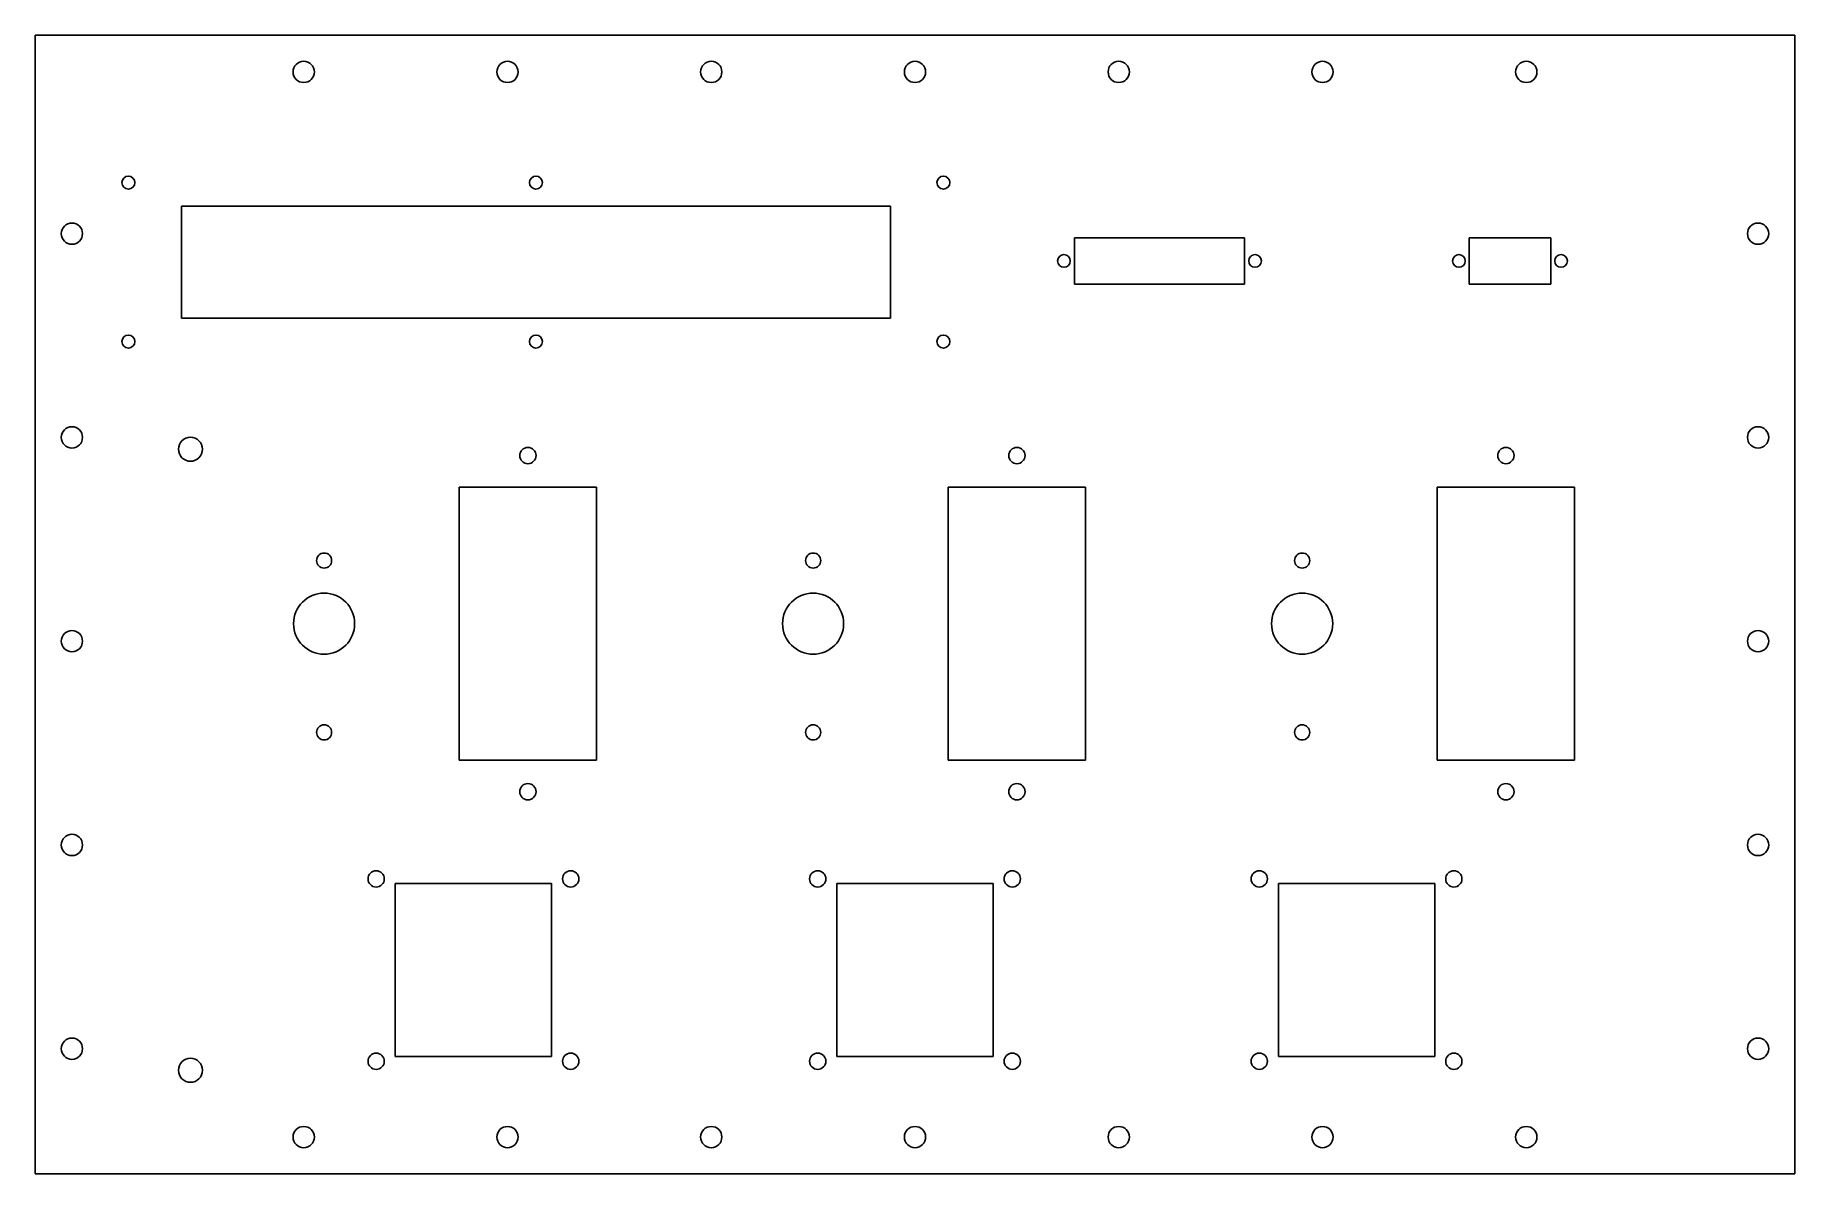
# Model space of a CAD drawing. Extents: x -216 to 216, y 0 to 279.
import ezdxf

# ---------------------------------------------------------------- set-up
doc = ezdxf.new("R2010")
doc.units = 0
doc.layers.add('Body', color=7, linetype='CONTINUOUS')

msp = doc.modelspace()

# ---------------------------------------------------------------- linework, layer by layer
at = {"layer": 'Body'}
for p, q in [((-215.9, 279.4), (-215.9, 279.4, 1.575)), ((-215.9, 279.4), (215.9, 279.4)), ((-215.9, 279.4, 1.575), (215.9, 279.4, 1.575)), ((-215.9, 279.4), (-215.9, 279.4, 1.575)), ((-215.9, 0), (-215.9, 279.4)), ((-215.9, 0, 1.575), (-215.9, 279.4, 1.575)), ((-215.9, 279.4), (215.9, 279.4)), ((-215.9, 0), (-215.9, 279.4)), ((-215.9, 279.4, 1.575), (215.9, 279.4, 1.575)), ((-215.9, 0, 1.575), (-215.9, 279.4, 1.575)), ((215.9, 279.4), (215.9, 279.4, 1.575)), ((215.9, 279.4), (215.9, 279.4, 1.575)), ((215.9, 279.4), (215.9, 0)), ((215.9, 279.4, 1.575), (215.9, 0, 1.575)), ((215.9, 279.4), (215.9, 0)), ((215.9, 279.4, 1.575), (215.9, 0, 1.575)), ((-147.39, 270.4), (-147.39, 270.4, 1.575)), ((-147.39, 270.4), (-147.39, 270.4, 1.575)), ((-97.39, 270.4), (-97.39, 270.4, 1.575)), ((-97.39, 270.4), (-97.39, 270.4, 1.575)), ((-47.39, 270.4), (-47.39, 270.4, 1.575)), ((-47.39, 270.4), (-47.39, 270.4, 1.575)), ((2.61, 270.4), (2.61, 270.4, 1.575)), ((2.61, 270.4), (2.61, 270.4, 1.575)), ((52.61, 270.4), (52.61, 270.4, 1.575)), ((52.61, 270.4), (52.61, 270.4, 1.575)), ((102.61, 270.4), (102.61, 270.4, 1.575)), ((102.61, 270.4), (102.61, 270.4, 1.575)), ((152.61, 270.4), (152.61, 270.4, 1.575)), ((152.61, 270.4), (152.61, 270.4, 1.575)), ((-191.437, 243.225), (-191.437, 243.225, 1.575)), ((-191.437, 243.225), (-191.437, 243.225, 1.575)), ((-91.438, 243.225), (-91.438, 243.225, 1.575)), ((-91.438, 243.225), (-91.438, 243.225, 1.575)), ((8.562, 243.225), (8.562, 243.225, 1.575)), ((8.562, 243.225), (8.562, 243.225, 1.575)), ((-180, 237.45), (-6.05, 237.45)), ((-180, 210), (-180, 237.45)), ((-180, 237.45, 1.575), (-6.05, 237.45, 1.575)), ((-180, 210, 1.575), (-180, 237.45, 1.575)), ((-180, 237.45), (-6.05, 237.45)), ((-180, 237.45, 1.575), (-6.05, 237.45, 1.575)), ((-180, 237.45), (-180, 237.45, 1.575)), ((-180, 210), (-180, 237.45)), ((-180, 237.45), (-180, 237.45, 1.575)), ((-180, 210, 1.575), (-180, 237.45, 1.575)), ((-6.05, 237.45), (-6.05, 210)), ((-6.05, 237.45, 1.575), (-6.05, 210, 1.575)), ((-6.05, 237.45), (-6.05, 237.45, 1.575)), ((-6.05, 237.45), (-6.05, 210)), ((-6.05, 237.45, 1.575), (-6.05, 210, 1.575)), ((-6.05, 237.45), (-6.05, 237.45, 1.575)), ((-204.29, 230.7), (-204.29, 230.7, 1.575)), ((-204.29, 230.7), (-204.29, 230.7, 1.575)), ((39.125, 229.7), (80.875, 229.7)), ((39.125, 218.3), (39.125, 229.7)), ((39.125, 229.7, 1.575), (80.875, 229.7, 1.575)), ((39.125, 218.3, 1.575), (39.125, 229.7, 1.575)), ((39.125, 229.7), (80.875, 229.7)), ((39.125, 229.7, 1.575), (80.875, 229.7, 1.575)), ((39.125, 229.7), (39.125, 229.7, 1.575)), ((39.125, 218.3), (39.125, 229.7)), ((39.125, 229.7), (39.125, 229.7, 1.575)), ((39.125, 218.3, 1.575), (39.125, 229.7, 1.575)), ((80.875, 229.7), (80.875, 218.3)), ((80.875, 229.7, 1.575), (80.875, 218.3, 1.575)), ((80.875, 229.7), (80.875, 229.7, 1.575)), ((80.875, 229.7), (80.875, 218.3)), ((80.875, 229.7, 1.575), (80.875, 218.3, 1.575)), ((80.875, 229.7), (80.875, 229.7, 1.575)), ((135.975, 229.7), (156.025, 229.7)), ((135.975, 218.3), (135.975, 229.7)), ((135.975, 229.7, 1.575), (156.025, 229.7, 1.575)), ((135.975, 218.3, 1.575), (135.975, 229.7, 1.575)), ((135.975, 229.7), (156.025, 229.7)), ((135.975, 229.7, 1.575), (156.025, 229.7, 1.575)), ((135.975, 229.7), (135.975, 229.7, 1.575)), ((135.975, 218.3), (135.975, 229.7)), ((135.975, 229.7), (135.975, 229.7, 1.575)), ((135.975, 218.3, 1.575), (135.975, 229.7, 1.575)), ((156.025, 229.7), (156.025, 218.3)), ((156.025, 229.7, 1.575), (156.025, 218.3, 1.575)), ((156.025, 229.7), (156.025, 229.7, 1.575)), ((156.025, 229.7), (156.025, 218.3)), ((156.025, 229.7, 1.575), (156.025, 218.3, 1.575)), ((156.025, 229.7), (156.025, 229.7, 1.575)), ((209.51, 230.7), (209.51, 230.7, 1.575)), ((209.51, 230.7), (209.51, 230.7, 1.575)), ((38.105, 224), (38.105, 224, 1.575)), ((38.105, 224), (38.105, 224, 1.575)), ((85.005, 224), (85.005, 224, 1.575)), ((85.005, 224), (85.005, 224, 1.575)), ((135.015, 224), (135.015, 224, 1.575)), ((135.015, 224), (135.015, 224, 1.575)), ((160.095, 224), (160.095, 224, 1.575)), ((160.095, 224), (160.095, 224, 1.575)), ((80.875, 218.3), (39.125, 218.3)), ((80.875, 218.3, 1.575), (39.125, 218.3, 1.575)), ((39.125, 218.3), (39.125, 218.3, 1.575)), ((80.875, 218.3), (39.125, 218.3)), ((39.125, 218.3), (39.125, 218.3, 1.575)), ((80.875, 218.3, 1.575), (39.125, 218.3, 1.575)), ((80.875, 218.3), (80.875, 218.3, 1.575)), ((80.875, 218.3), (80.875, 218.3, 1.575)), ((156.025, 218.3), (135.975, 218.3)), ((156.025, 218.3, 1.575), (135.975, 218.3, 1.575)), ((135.975, 218.3), (135.975, 218.3, 1.575)), ((156.025, 218.3), (135.975, 218.3)), ((135.975, 218.3), (135.975, 218.3, 1.575)), ((156.025, 218.3, 1.575), (135.975, 218.3, 1.575)), ((156.025, 218.3), (156.025, 218.3, 1.575)), ((156.025, 218.3), (156.025, 218.3, 1.575)), ((-6.05, 210), (-180, 210)), ((-6.05, 210, 1.575), (-180, 210, 1.575)), ((-180, 210), (-180, 210, 1.575)), ((-6.05, 210), (-180, 210)), ((-180, 210), (-180, 210, 1.575)), ((-6.05, 210, 1.575), (-180, 210, 1.575)), ((-6.05, 210), (-6.05, 210, 1.575)), ((-6.05, 210), (-6.05, 210, 1.575)), ((-191.437, 204.225), (-191.437, 204.225, 1.575)), ((-191.437, 204.225), (-191.437, 204.225, 1.575)), ((-91.438, 204.225), (-91.438, 204.225, 1.575)), ((-91.438, 204.225), (-91.438, 204.225, 1.575)), ((8.562, 204.225), (8.562, 204.225, 1.575)), ((8.562, 204.225), (8.562, 204.225, 1.575)), ((-204.29, 180.7), (-204.29, 180.7, 1.575)), ((-204.29, 180.7), (-204.29, 180.7, 1.575)), ((-174.85, 177.8), (-174.85, 177.8, 1.575)), ((-174.85, 177.8), (-174.85, 177.8, 1.575)), ((209.51, 180.7), (209.51, 180.7, 1.575)), ((209.51, 180.7), (209.51, 180.7, 1.575)), ((-93, 176.25), (-93, 176.25, 1.575)), ((-93, 176.25), (-93, 176.25, 1.575)), ((27, 176.25), (27, 176.25, 1.575)), ((27, 176.25), (27, 176.25, 1.575)), ((147, 176.25), (147, 176.25, 1.575)), ((147, 176.25), (147, 176.25, 1.575)), ((-111.83, 168.5), (-78.17, 168.5)), ((-111.83, 101.5), (-111.83, 168.5)), ((-111.83, 168.5, 1.575), (-78.17, 168.5, 1.575)), ((-111.83, 101.5, 1.575), (-111.83, 168.5, 1.575)), ((-111.83, 168.5), (-78.17, 168.5)), ((-111.83, 168.5, 1.575), (-78.17, 168.5, 1.575)), ((-111.83, 168.5), (-111.83, 168.5, 1.575)), ((-111.83, 101.5), (-111.83, 168.5)), ((-111.83, 168.5), (-111.83, 168.5, 1.575)), ((-111.83, 101.5, 1.575), (-111.83, 168.5, 1.575)), ((-78.17, 168.5), (-78.17, 101.5)), ((-78.17, 168.5, 1.575), (-78.17, 101.5, 1.575)), ((-78.17, 168.5), (-78.17, 168.5, 1.575)), ((-78.17, 168.5), (-78.17, 101.5)), ((-78.17, 168.5, 1.575), (-78.17, 101.5, 1.575)), ((-78.17, 168.5), (-78.17, 168.5, 1.575)), ((8.17, 168.5), (41.83, 168.5)), ((8.17, 101.5), (8.17, 168.5)), ((8.17, 168.5, 1.575), (41.83, 168.5, 1.575)), ((8.17, 101.5, 1.575), (8.17, 168.5, 1.575)), ((8.17, 168.5), (41.83, 168.5)), ((8.17, 168.5, 1.575), (41.83, 168.5, 1.575)), ((8.17, 168.5), (8.17, 168.5, 1.575)), ((8.17, 101.5), (8.17, 168.5)), ((8.17, 168.5), (8.17, 168.5, 1.575)), ((8.17, 101.5, 1.575), (8.17, 168.5, 1.575)), ((41.83, 168.5), (41.83, 101.5)), ((41.83, 168.5, 1.575), (41.83, 101.5, 1.575)), ((41.83, 168.5), (41.83, 168.5, 1.575)), ((41.83, 168.5), (41.83, 101.5)), ((41.83, 168.5, 1.575), (41.83, 101.5, 1.575)), ((41.83, 168.5), (41.83, 168.5, 1.575)), ((128.17, 168.5), (161.83, 168.5)), ((128.17, 101.5), (128.17, 168.5)), ((128.17, 168.5, 1.575), (161.83, 168.5, 1.575)), ((128.17, 101.5, 1.575), (128.17, 168.5, 1.575)), ((128.17, 168.5), (161.83, 168.5)), ((128.17, 168.5, 1.575), (161.83, 168.5, 1.575)), ((128.17, 168.5), (128.17, 168.5, 1.575)), ((128.17, 101.5), (128.17, 168.5)), ((128.17, 168.5), (128.17, 168.5, 1.575)), ((128.17, 101.5, 1.575), (128.17, 168.5, 1.575)), ((161.83, 168.5), (161.83, 101.5)), ((161.83, 168.5, 1.575), (161.83, 101.5, 1.575)), ((161.83, 168.5), (161.83, 168.5, 1.575)), ((161.83, 168.5), (161.83, 101.5)), ((161.83, 168.5, 1.575), (161.83, 101.5, 1.575)), ((161.83, 168.5), (161.83, 168.5, 1.575)), ((-143.147, 150.48), (-143.147, 150.48, 1.575)), ((-143.147, 150.48), (-143.147, 150.48, 1.575)), ((-23.147, 150.48), (-23.147, 150.48, 1.575)), ((-23.147, 150.48), (-23.147, 150.48, 1.575)), ((96.853, 150.48), (96.853, 150.48, 1.575)), ((96.853, 150.48), (96.853, 150.48, 1.575)), ((-137.505, 135), (-137.505, 135, 1.575)), ((-137.505, 135), (-137.505, 135, 1.575)), ((-17.505, 135), (-17.505, 135, 1.575)), ((-17.505, 135), (-17.505, 135, 1.575)), ((102.495, 135), (102.495, 135, 1.575)), ((102.495, 135), (102.495, 135, 1.575)), ((-204.29, 130.7), (-204.29, 130.7, 1.575)), ((-204.29, 130.7), (-204.29, 130.7, 1.575)), ((209.51, 130.7), (209.51, 130.7, 1.575)), ((209.51, 130.7), (209.51, 130.7, 1.575)), ((-143.147, 108.32), (-143.147, 108.32, 1.575)), ((-143.147, 108.32), (-143.147, 108.32, 1.575)), ((-23.147, 108.32), (-23.147, 108.32, 1.575)), ((-23.147, 108.32), (-23.147, 108.32, 1.575)), ((96.853, 108.32), (96.853, 108.32, 1.575)), ((96.853, 108.32), (96.853, 108.32, 1.575)), ((-78.17, 101.5), (-111.83, 101.5)), ((-78.17, 101.5, 1.575), (-111.83, 101.5, 1.575)), ((-111.83, 101.5), (-111.83, 101.5, 1.575)), ((-78.17, 101.5), (-111.83, 101.5)), ((-111.83, 101.5), (-111.83, 101.5, 1.575)), ((-78.17, 101.5, 1.575), (-111.83, 101.5, 1.575)), ((-78.17, 101.5), (-78.17, 101.5, 1.575)), ((-78.17, 101.5), (-78.17, 101.5, 1.575)), ((41.83, 101.5), (8.17, 101.5)), ((41.83, 101.5, 1.575), (8.17, 101.5, 1.575)), ((8.17, 101.5), (8.17, 101.5, 1.575)), ((41.83, 101.5), (8.17, 101.5)), ((8.17, 101.5), (8.17, 101.5, 1.575)), ((41.83, 101.5, 1.575), (8.17, 101.5, 1.575)), ((41.83, 101.5), (41.83, 101.5, 1.575)), ((41.83, 101.5), (41.83, 101.5, 1.575)), ((161.83, 101.5), (128.17, 101.5)), ((161.83, 101.5, 1.575), (128.17, 101.5, 1.575)), ((128.17, 101.5), (128.17, 101.5, 1.575)), ((161.83, 101.5), (128.17, 101.5)), ((128.17, 101.5), (128.17, 101.5, 1.575)), ((161.83, 101.5, 1.575), (128.17, 101.5, 1.575)), ((161.83, 101.5), (161.83, 101.5, 1.575)), ((161.83, 101.5), (161.83, 101.5, 1.575)), ((-93, 93.75), (-93, 93.75, 1.575)), ((-93, 93.75), (-93, 93.75, 1.575)), ((27, 93.75), (27, 93.75, 1.575)), ((27, 93.75), (27, 93.75, 1.575)), ((147, 93.75), (147, 93.75, 1.575)), ((147, 93.75), (147, 93.75, 1.575)), ((-204.29, 80.7), (-204.29, 80.7, 1.575)), ((-204.29, 80.7), (-204.29, 80.7, 1.575)), ((209.51, 80.7), (209.51, 80.7, 1.575)), ((209.51, 80.7), (209.51, 80.7, 1.575)), ((-130.229, 72.375), (-130.229, 72.375, 1.575)), ((-130.229, 72.375), (-130.229, 72.375, 1.575)), ((-127.531, 71.2), (-89.177, 71.2)), ((-127.531, 28.8), (-127.531, 71.2)), ((-127.531, 71.2, 1.575), (-89.177, 71.2, 1.575)), ((-127.531, 28.8, 1.575), (-127.531, 71.2, 1.575)), ((-127.531, 71.2), (-89.177, 71.2)), ((-127.531, 71.2, 1.575), (-89.177, 71.2, 1.575)), ((-127.531, 71.2), (-127.531, 71.2, 1.575)), ((-127.531, 28.8), (-127.531, 71.2)), ((-127.531, 71.2), (-127.531, 71.2, 1.575)), ((-127.531, 28.8, 1.575), (-127.531, 71.2, 1.575)), ((-89.177, 71.2), (-89.177, 28.8)), ((-89.177, 71.2, 1.575), (-89.177, 28.8, 1.575)), ((-89.177, 71.2), (-89.177, 71.2, 1.575)), ((-89.177, 71.2), (-89.177, 28.8)), ((-89.177, 71.2, 1.575), (-89.177, 28.8, 1.575)), ((-89.177, 71.2), (-89.177, 71.2, 1.575)), ((-82.479, 72.375), (-82.479, 72.375, 1.575)), ((-82.479, 72.375), (-82.479, 72.375, 1.575)), ((-21.875, 72.375), (-21.875, 72.375, 1.575)), ((-21.875, 72.375), (-21.875, 72.375, 1.575)), ((-19.177, 71.2), (-19.177, 28.8)), ((19.177, 71.2), (-19.177, 71.2)), ((-19.177, 71.2, 1.575), (-19.177, 28.8, 1.575)), ((19.177, 71.2, 1.575), (-19.177, 71.2, 1.575)), ((-19.177, 71.2), (-19.177, 28.8)), ((-19.177, 71.2, 1.575), (-19.177, 28.8, 1.575)), ((-19.177, 71.2), (-19.177, 71.2, 1.575)), ((19.177, 71.2), (-19.177, 71.2)), ((-19.177, 71.2), (-19.177, 71.2, 1.575)), ((19.177, 71.2, 1.575), (-19.177, 71.2, 1.575)), ((19.177, 28.8), (19.177, 71.2)), ((19.177, 28.8, 1.575), (19.177, 71.2, 1.575)), ((19.177, 71.2), (19.177, 71.2, 1.575)), ((19.177, 28.8), (19.177, 71.2)), ((19.177, 71.2), (19.177, 71.2, 1.575)), ((19.177, 28.8, 1.575), (19.177, 71.2, 1.575)), ((25.875, 72.375), (25.875, 72.375, 1.575)), ((25.875, 72.375), (25.875, 72.375, 1.575)), ((86.479, 72.375), (86.479, 72.375, 1.575)), ((86.479, 72.375), (86.479, 72.375, 1.575)), ((89.177, 71.2), (89.177, 28.8)), ((127.531, 71.2), (89.177, 71.2)), ((89.177, 71.2, 1.575), (89.177, 28.8, 1.575)), ((127.531, 71.2, 1.575), (89.177, 71.2, 1.575)), ((89.177, 71.2), (89.177, 28.8)), ((89.177, 71.2, 1.575), (89.177, 28.8, 1.575)), ((89.177, 71.2), (89.177, 71.2, 1.575)), ((127.531, 71.2), (89.177, 71.2)), ((89.177, 71.2), (89.177, 71.2, 1.575)), ((127.531, 71.2, 1.575), (89.177, 71.2, 1.575)), ((127.531, 28.8), (127.531, 71.2)), ((127.531, 28.8, 1.575), (127.531, 71.2, 1.575)), ((127.531, 71.2), (127.531, 71.2, 1.575)), ((127.531, 28.8), (127.531, 71.2)), ((127.531, 71.2), (127.531, 71.2, 1.575)), ((127.531, 28.8, 1.575), (127.531, 71.2, 1.575)), ((134.229, 72.375), (134.229, 72.375, 1.575)), ((134.229, 72.375), (134.229, 72.375, 1.575)), ((-204.29, 30.7), (-204.29, 30.7, 1.575)), ((-204.29, 30.7), (-204.29, 30.7, 1.575)), ((209.51, 30.7), (209.51, 30.7, 1.575)), ((209.51, 30.7), (209.51, 30.7, 1.575)), ((-130.229, 27.625), (-130.229, 27.625, 1.575)), ((-130.229, 27.625), (-130.229, 27.625, 1.575)), ((-89.177, 28.8), (-127.531, 28.8)), ((-89.177, 28.8, 1.575), (-127.531, 28.8, 1.575)), ((-127.531, 28.8), (-127.531, 28.8, 1.575)), ((-89.177, 28.8), (-127.531, 28.8)), ((-127.531, 28.8), (-127.531, 28.8, 1.575)), ((-89.177, 28.8, 1.575), (-127.531, 28.8, 1.575)), ((-89.177, 28.8), (-89.177, 28.8, 1.575)), ((-89.177, 28.8), (-89.177, 28.8, 1.575)), ((-82.479, 27.625), (-82.479, 27.625, 1.575)), ((-82.479, 27.625), (-82.479, 27.625, 1.575)), ((-21.875, 27.625), (-21.875, 27.625, 1.575)), ((-21.875, 27.625), (-21.875, 27.625, 1.575)), ((-19.177, 28.8), (19.177, 28.8)), ((-19.177, 28.8, 1.575), (19.177, 28.8, 1.575)), ((-19.177, 28.8), (-19.177, 28.8, 1.575)), ((-19.177, 28.8), (19.177, 28.8)), ((-19.177, 28.8, 1.575), (19.177, 28.8, 1.575)), ((-19.177, 28.8), (-19.177, 28.8, 1.575)), ((19.177, 28.8), (19.177, 28.8, 1.575)), ((19.177, 28.8), (19.177, 28.8, 1.575)), ((25.875, 27.625), (25.875, 27.625, 1.575)), ((25.875, 27.625), (25.875, 27.625, 1.575)), ((86.479, 27.625), (86.479, 27.625, 1.575)), ((86.479, 27.625), (86.479, 27.625, 1.575)), ((89.177, 28.8), (127.531, 28.8)), ((89.177, 28.8, 1.575), (127.531, 28.8, 1.575)), ((89.177, 28.8), (89.177, 28.8, 1.575)), ((89.177, 28.8), (127.531, 28.8)), ((89.177, 28.8, 1.575), (127.531, 28.8, 1.575)), ((89.177, 28.8), (89.177, 28.8, 1.575)), ((127.531, 28.8), (127.531, 28.8, 1.575)), ((127.531, 28.8), (127.531, 28.8, 1.575)), ((134.229, 27.625), (134.229, 27.625, 1.575)), ((134.229, 27.625), (134.229, 27.625, 1.575)), ((-174.85, 25.4), (-174.85, 25.4, 1.575)), ((-174.85, 25.4), (-174.85, 25.4, 1.575)), ((-147.39, 9), (-147.39, 9, 1.575)), ((-147.39, 9), (-147.39, 9, 1.575)), ((-97.39, 9), (-97.39, 9, 1.575)), ((-97.39, 9), (-97.39, 9, 1.575)), ((-47.39, 9), (-47.39, 9, 1.575)), ((-47.39, 9), (-47.39, 9, 1.575)), ((2.61, 9), (2.61, 9, 1.575)), ((2.61, 9), (2.61, 9, 1.575)), ((52.61, 9), (52.61, 9, 1.575)), ((52.61, 9), (52.61, 9, 1.575)), ((102.61, 9), (102.61, 9, 1.575)), ((102.61, 9), (102.61, 9, 1.575)), ((152.61, 9), (152.61, 9, 1.575)), ((152.61, 9), (152.61, 9, 1.575)), ((-215.9, 0), (-215.9, 0, 1.575)), ((215.9, 0), (-215.9, 0)), ((215.9, 0, 1.575), (-215.9, 0, 1.575)), ((-215.9, 0), (-215.9, 0, 1.575)), ((215.9, 0), (-215.9, 0)), ((215.9, 0, 1.575), (-215.9, 0, 1.575)), ((215.9, 0), (215.9, 0, 1.575)), ((215.9, 0), (215.9, 0, 1.575))]:
    msp.add_line(p, q, dxfattribs=at)
for centre, radius in [((-150, 270.4), 2.61), ((-150, 270.4), 2.61), ((-150, 270.4), 2.61), ((-150, 270.4), 2.61), ((-100, 270.4), 2.61), ((-100, 270.4), 2.61), ((-100, 270.4), 2.61), ((-100, 270.4), 2.61), ((-50, 270.4), 2.61), ((-50, 270.4), 2.61), ((-50, 270.4), 2.61), ((-50, 270.4), 2.61), ((0, 270.4), 2.61), ((0, 270.4), 2.61), ((0, 270.4), 2.61), ((0, 270.4), 2.61), ((50, 270.4), 2.61), ((50, 270.4), 2.61), ((50, 270.4), 2.61), ((50, 270.4), 2.61), ((100, 270.4), 2.61), ((100, 270.4), 2.61), ((100, 270.4), 2.61), ((100, 270.4), 2.61), ((150, 270.4), 2.61), ((150, 270.4), 2.61), ((150, 270.4), 2.61), ((150, 270.4), 2.61), ((-193.025, 243.225), 1.587), ((-193.025, 243.225), 1.587), ((-193.025, 243.225), 1.587), ((-193.025, 243.225), 1.587), ((-93.025, 243.225), 1.587), ((-93.025, 243.225), 1.587), ((-93.025, 243.225), 1.587), ((-93.025, 243.225), 1.587), ((6.975, 243.225), 1.587), ((6.975, 243.225), 1.587), ((6.975, 243.225), 1.587), ((6.975, 243.225), 1.587), ((-206.9, 230.7), 2.61), ((-206.9, 230.7), 2.61), ((-206.9, 230.7), 2.61), ((-206.9, 230.7), 2.61), ((206.9, 230.7), 2.61), ((206.9, 230.7), 2.61), ((206.9, 230.7), 2.61), ((206.9, 230.7), 2.61), ((36.55, 224), 1.555), ((36.55, 224), 1.555), ((36.55, 224), 1.555), ((36.55, 224), 1.555), ((83.45, 224), 1.555), ((83.45, 224), 1.555), ((83.45, 224), 1.555), ((83.45, 224), 1.555), ((133.46, 224), 1.555), ((133.46, 224), 1.555), ((133.46, 224), 1.555), ((133.46, 224), 1.555), ((158.54, 224), 1.555), ((158.54, 224), 1.555), ((158.54, 224), 1.555), ((158.54, 224), 1.555), ((-193.025, 204.225), 1.587), ((-193.025, 204.225), 1.587), ((-193.025, 204.225), 1.587), ((-193.025, 204.225), 1.587), ((-93.025, 204.225), 1.587), ((-93.025, 204.225), 1.587), ((-93.025, 204.225), 1.587), ((-93.025, 204.225), 1.587), ((6.975, 204.225), 1.587), ((6.975, 204.225), 1.587), ((6.975, 204.225), 1.587), ((6.975, 204.225), 1.587), ((-206.9, 180.7), 2.61), ((-206.9, 180.7), 2.61), ((-206.9, 180.7), 2.61), ((-206.9, 180.7), 2.61), ((206.9, 180.7), 2.61), ((206.9, 180.7), 2.61), ((206.9, 180.7), 2.61), ((206.9, 180.7), 2.61), ((-177.8, 177.8), 2.95), ((-177.8, 177.8), 2.95), ((-177.8, 177.8), 2.95), ((-177.8, 177.8), 2.95), ((-95, 176.25), 2), ((-95, 176.25), 2), ((-95, 176.25), 2), ((-95, 176.25), 2), ((25, 176.25), 2), ((25, 176.25), 2), ((25, 176.25), 2), ((25, 176.25), 2), ((145, 176.25), 2), ((145, 176.25), 2), ((145, 176.25), 2), ((145, 176.25), 2), ((-145, 150.48), 1.853), ((-145, 150.48), 1.853), ((-145, 150.48), 1.853), ((-145, 150.48), 1.853), ((-25, 150.48), 1.853), ((-25, 150.48), 1.853), ((-25, 150.48), 1.853), ((-25, 150.48), 1.853), ((95, 150.48), 1.853), ((95, 150.48), 1.853), ((95, 150.48), 1.853), ((95, 150.48), 1.853), ((-145, 135), 7.495), ((-145, 135), 7.495), ((-145, 135), 7.495), ((-145, 135), 7.495), ((-25, 135), 7.495), ((-25, 135), 7.495), ((-25, 135), 7.495), ((-25, 135), 7.495), ((95, 135), 7.495), ((95, 135), 7.495), ((95, 135), 7.495), ((95, 135), 7.495), ((-206.9, 130.7), 2.61), ((-206.9, 130.7), 2.61), ((-206.9, 130.7), 2.61), ((-206.9, 130.7), 2.61), ((206.9, 130.7), 2.61), ((206.9, 130.7), 2.61), ((206.9, 130.7), 2.61), ((206.9, 130.7), 2.61), ((-145, 108.32), 1.853), ((-145, 108.32), 1.853), ((-145, 108.32), 1.853), ((-145, 108.32), 1.853), ((-25, 108.32), 1.853), ((-25, 108.32), 1.853), ((-25, 108.32), 1.853), ((-25, 108.32), 1.853), ((95, 108.32), 1.853), ((95, 108.32), 1.853), ((95, 108.32), 1.853), ((95, 108.32), 1.853), ((-95, 93.75), 2), ((-95, 93.75), 2), ((-95, 93.75), 2), ((-95, 93.75), 2), ((25, 93.75), 2), ((25, 93.75), 2), ((25, 93.75), 2), ((25, 93.75), 2), ((145, 93.75), 2), ((145, 93.75), 2), ((145, 93.75), 2), ((145, 93.75), 2), ((-206.9, 80.7), 2.61), ((-206.9, 80.7), 2.61), ((-206.9, 80.7), 2.61), ((-206.9, 80.7), 2.61), ((206.9, 80.7), 2.61), ((206.9, 80.7), 2.61), ((206.9, 80.7), 2.61), ((206.9, 80.7), 2.61), ((-132.229, 72.375), 2), ((-132.229, 72.375), 2), ((-132.229, 72.375), 2), ((-132.229, 72.375), 2), ((-84.479, 72.375), 2), ((-84.479, 72.375), 2), ((-84.479, 72.375), 2), ((-84.479, 72.375), 2), ((-23.875, 72.375), 2), ((-23.875, 72.375), 2), ((-23.875, 72.375), 2), ((-23.875, 72.375), 2), ((23.875, 72.375), 2), ((23.875, 72.375), 2), ((23.875, 72.375), 2), ((23.875, 72.375), 2), ((84.479, 72.375), 2), ((84.479, 72.375), 2), ((84.479, 72.375), 2), ((84.479, 72.375), 2), ((132.229, 72.375), 2), ((132.229, 72.375), 2), ((132.229, 72.375), 2), ((132.229, 72.375), 2), ((-206.9, 30.7), 2.61), ((-206.9, 30.7), 2.61), ((-206.9, 30.7), 2.61), ((-206.9, 30.7), 2.61), ((206.9, 30.7), 2.61), ((206.9, 30.7), 2.61), ((206.9, 30.7), 2.61), ((206.9, 30.7), 2.61), ((-177.8, 25.4), 2.95), ((-177.8, 25.4), 2.95), ((-177.8, 25.4), 2.95), ((-177.8, 25.4), 2.95), ((-132.229, 27.625), 2), ((-132.229, 27.625), 2), ((-132.229, 27.625), 2), ((-132.229, 27.625), 2), ((-84.479, 27.625), 2), ((-84.479, 27.625), 2), ((-84.479, 27.625), 2), ((-84.479, 27.625), 2), ((-23.875, 27.625), 2), ((-23.875, 27.625), 2), ((-23.875, 27.625), 2), ((-23.875, 27.625), 2), ((23.875, 27.625), 2), ((23.875, 27.625), 2), ((23.875, 27.625), 2), ((23.875, 27.625), 2), ((84.479, 27.625), 2), ((84.479, 27.625), 2), ((84.479, 27.625), 2), ((84.479, 27.625), 2), ((132.229, 27.625), 2), ((132.229, 27.625), 2), ((132.229, 27.625), 2), ((132.229, 27.625), 2), ((-150, 9), 2.61), ((-150, 9), 2.61), ((-150, 9), 2.61), ((-150, 9), 2.61), ((-100, 9), 2.61), ((-100, 9), 2.61), ((-100, 9), 2.61), ((-100, 9), 2.61), ((-50, 9), 2.61), ((-50, 9), 2.61), ((-50, 9), 2.61), ((-50, 9), 2.61), ((0, 9), 2.61), ((0, 9), 2.61), ((0, 9), 2.61), ((0, 9), 2.61), ((50, 9), 2.61), ((50, 9), 2.61), ((50, 9), 2.61), ((50, 9), 2.61), ((100, 9), 2.61), ((100, 9), 2.61), ((100, 9), 2.61), ((100, 9), 2.61), ((150, 9), 2.61), ((150, 9), 2.61), ((150, 9), 2.61), ((150, 9), 2.61)]:
    msp.add_circle(centre, radius, dxfattribs=at)

doc.saveas('drawing.dxf')
